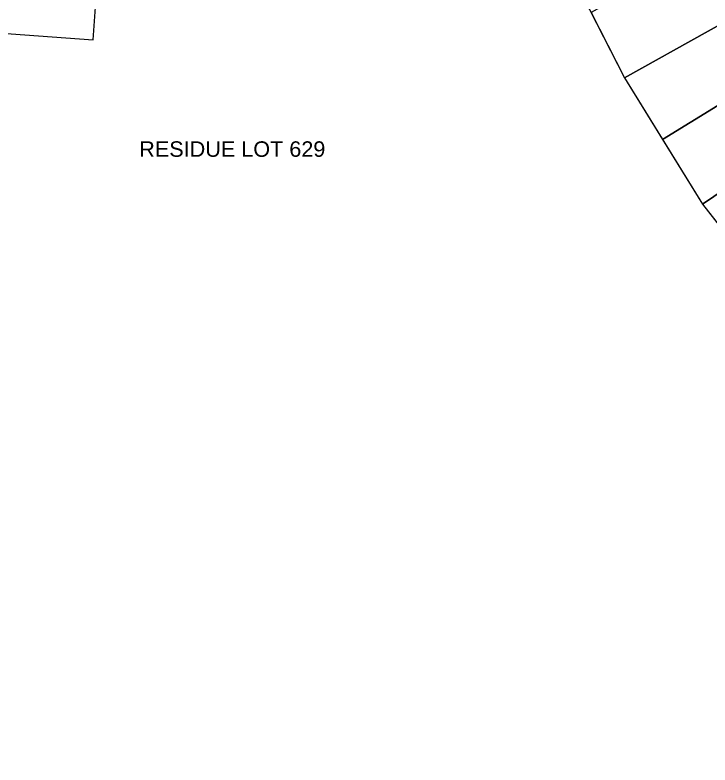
# Model space of a CAD drawing. Header units: metres. Extents: x 286486 to 288014, y 6149260 to 6150844.
# Drawn here: x 287094.4 to 287274.1, y 6149260 to 6149453.8 of the extents above; entities that cross this region are included whole.
import ezdxf

# ---------------------------------------------------------------- set-up
doc = ezdxf.new("R2010")
doc.units = ezdxf.units.M
doc.linetypes.add('IE Trench LV', pattern=[6.5, 5, -1.5])
doc.layers.add('_User Miscellaneous12', color=7, linetype='Continuous')
doc.layers.add('Notes_SP_MISC', color=7, linetype='Continuous')
for name, color, linetype, lineweight in [('Cadastre Developer_SP_NEW', 2, 'Continuous', 5), ('Cadastre Land Parcels_SP_EXT', 9, 'Continuous', 5), ('Cadastre Roads_SP_NEW', 251, 'Continuous', 5)]:
    doc.layers.add(name, color=color, linetype=linetype, lineweight=lineweight)
doc.styles.add('iecARIAL', font='arial.ttf', dxfattribs={"height": 2})

msp = doc.modelspace()

# ---------------------------------------------------------------- linework, layer by layer
at = {"layer": '_User Miscellaneous12', "lineweight": 0}
msp.add_lwpolyline([(287251.96984, 6149437.55781), (287295.26412, 6149461.79672), (287293.47668, 6149464.40191, 0.012443728), (287283.69232, 6149477.09318), (287243.32654, 6149454.49383), (287251.96984, 6149437.55781)], format="xyb", dxfattribs=at)
for points in [[(287261.80598, 6149421.62138), (287304.71877, 6149448.0166), (287295.26412, 6149461.79672), (287251.96984, 6149437.55781), (287261.80592, 6149421.62147)], [(287272.11219, 6149404.92335), (287314.58528, 6149433.63617), (287304.71877, 6149448.0166), (287261.80598, 6149421.62138), (287272.11219, 6149404.92335)], [(287284.3494, 6149389.30964), (287317.84754, 6149418.43621), (287322.03989, 6149422.7711), (287314.58528, 6149433.63617), (287272.11219, 6149404.92335), (287284.3494, 6149389.30964)]]:
    msp.add_lwpolyline(points, dxfattribs=at)
at = {"layer": 'Cadastre Developer_SP_NEW', "color": 2, "lineweight": 0}
msp.add_lwpolyline([(286969.61858, 6149458.1295), (287114.54185, 6149447.40141), (287115.79732, 6149464.35801), (287235.70726, 6149469.46257), (287251.9708, 6149437.59199), (287272.11593, 6149404.95158), (287310.61314, 6149355.83052), (287350.40637, 6149316.55855), (287381.80358, 6149292.07257), (287431.43476, 6149259.98495), (287568.81584, 6149469.71812), (287567.72387, 6149470.43397), (287560.40374, 6149475.23803), (287565.91517, 6149483.65453), (287574.32726, 6149478.1326), (287776.74579, 6149345.26426)], dxfattribs=at)
at = {"layer": 'Cadastre Land Parcels_SP_EXT', "linetype": 'Continuous'}
for points in [[(287235.70726, 6149469.46257), (287251.9708, 6149437.59199), (287272.11593, 6149404.95158), (287310.61314, 6149355.83052), (287350.40637, 6149316.55855), (287382.77922, 6149353.76919), (287394.58566, 6149367.36853), (287395.428, 6149366.65374), (287396.27273, 6149365.94116), (287406.81258, 6149382.02211), (287416.95758, 6149397.50196), (287406.13127, 6149404.61839), (287419.2052, 6149418.22012), (287432.27993, 6149431.82281), (287445.35307, 6149445.42356), (287449.59357, 6149449.83533), (287462.66671, 6149463.43696)], [(286969.61858, 6149458.1295), (287114.54185, 6149447.40141), (287115.79732, 6149464.35801)]]:
    msp.add_lwpolyline(points, dxfattribs=at)
at = {"layer": 'Cadastre Roads_SP_NEW', "color": 2, "lineweight": 0}
msp.add_lwpolyline([(287316.86538, 6149462.12891, 0.000009451), (287334.80954, 6149435.97534), (287337.39278, 6149432.21027, 0.037849332), (287369.34719, 6149392.78464), (287379.22256, 6149381.63107), (287381.58147, 6149379.06744), (287396.34618, 6149366.17491)], format="xyb", dxfattribs=at)

# ---------------------------------------------------------------- next in the draw order: texts
at = {"layer": 'Notes_SP_MISC', "color": 2, "linetype": 'IE Trench LV', "insert": (287126.48104, 6149421.17504), "char_height": 4, "attachment_point": 1, "style": 'iecARIAL', "bg_fill": 2}
msp.add_mtext_dynamic_manual_height_columns('RESIDUE LOT 629', width=67.8623725, gutter_width=10, heights=[0], dxfattribs=at)

doc.saveas('drawing.dxf')
